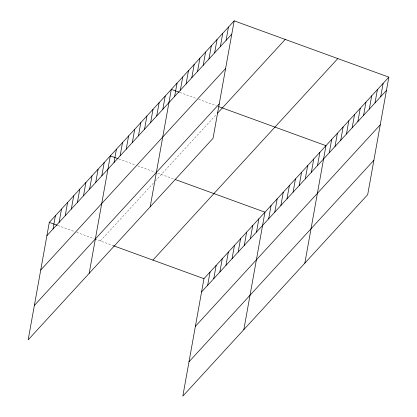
<?xml version="1.0" encoding="UTF-8"?>
<svg xmlns="http://www.w3.org/2000/svg" width="417" height="417" viewBox="0 0 417 417"><rect width="100%" height="100%" fill="white"/><g stroke="black" fill="none" stroke-linecap="round" stroke-linejoin="round"><path stroke-width="0.31" stroke-dasharray="2.08 1.56" d="M100.335 240.963L153.941 182.537M155.244 181.108L216.256 114.602M179.826 92.47L196.235 98.443M198.664 99.324L216.282 105.741M118.819 158.976L135.827 165.168M137.652 165.83L155.27 172.247M157.699 173.133L174.494 179.242M57.807 225.482L74.82 231.675M76.639 232.342L94.263 238.753M94.867 238.977L113.481 245.749"/><path stroke-width="0.63" d="M234.182 20.85L49.3 222.386L28.168 339.85L213.045 138.314L234.182 20.85L388.832 77.15L367.7 194.614L182.818 396.15L203.955 278.686L388.832 77.15M53.011 229.011L55.404 215.735M59.115 222.365L61.502 209.084M65.214 215.714L67.606 202.433M71.317 209.063L73.705 195.782M77.416 202.412L79.809 189.13M83.52 195.761L85.907 182.484M89.619 189.109L92.011 175.833M95.722 182.458L98.11 169.182M101.821 175.807L104.208 162.531M89.175 273.344L110.312 155.88L118.209 158.757M114.023 162.505L116.411 149.229M120.127 155.854L122.515 142.578M126.226 149.208L128.613 135.926M132.325 142.557L134.717 129.275M138.428 135.906L140.816 122.624M144.527 129.254L146.92 115.973M150.631 122.603L153.018 109.327M156.729 115.952L159.122 102.676M162.833 109.301L165.221 96.025M150.188 206.837L171.324 89.374L179.221 92.246M174.65 96.421L177.037 83.145M180.363 90.192L182.75 76.916M186.076 83.963L188.468 70.687M191.794 77.734L194.181 64.453M197.507 71.505L199.894 58.224M203.22 65.276L205.607 51.995M208.933 59.047L211.325 45.766M214.651 52.818L217.038 39.537M220.364 46.584L222.751 33.308M226.077 40.355L228.469 27.079M207.666 285.317L210.053 272.035M213.765 278.665L216.157 265.384M219.868 272.014L222.256 258.733M225.967 265.363L228.36 252.082M232.071 258.712L234.458 245.436M238.17 252.061L240.557 238.785M244.273 245.41L246.661 232.133M250.372 238.759L252.759 225.482M256.476 232.107L258.863 218.831M243.83 329.644L264.962 212.18L175.088 179.461M268.673 218.805L271.066 205.529M274.777 212.154L277.164 198.878M280.876 205.508L283.268 192.227M286.979 198.857L289.367 185.575M293.078 192.206L295.471 178.924M299.182 185.555L301.569 172.278M305.28 178.903L307.673 165.627M311.384 172.252L313.772 158.976M317.483 165.601L319.875 152.325M304.837 263.137L325.974 145.674L218.711 106.627M329.3 152.721L331.687 139.445M335.013 146.492L337.405 133.216M340.731 140.263L343.118 126.987M346.444 134.034L348.831 120.758M352.156 127.805L354.549 114.524M357.875 121.576L360.262 108.295M363.588 115.347L365.975 102.066M369.3 109.118L371.693 95.837M375.019 102.89L377.406 89.608M380.731 96.655L383.119 83.379M46.913 235.662L231.795 34.126M40.725 270.044L225.607 68.508M34.35 305.468L219.233 103.932M217.565 113.179L285.218 39.427M152.919 260.109L337.801 58.573M201.562 291.963L386.444 90.426M195.38 326.344L380.257 124.808M189.005 361.768L373.887 160.232M49.3 222.386L57.197 225.263M113.481 245.749L203.955 278.686"/></g></svg>
